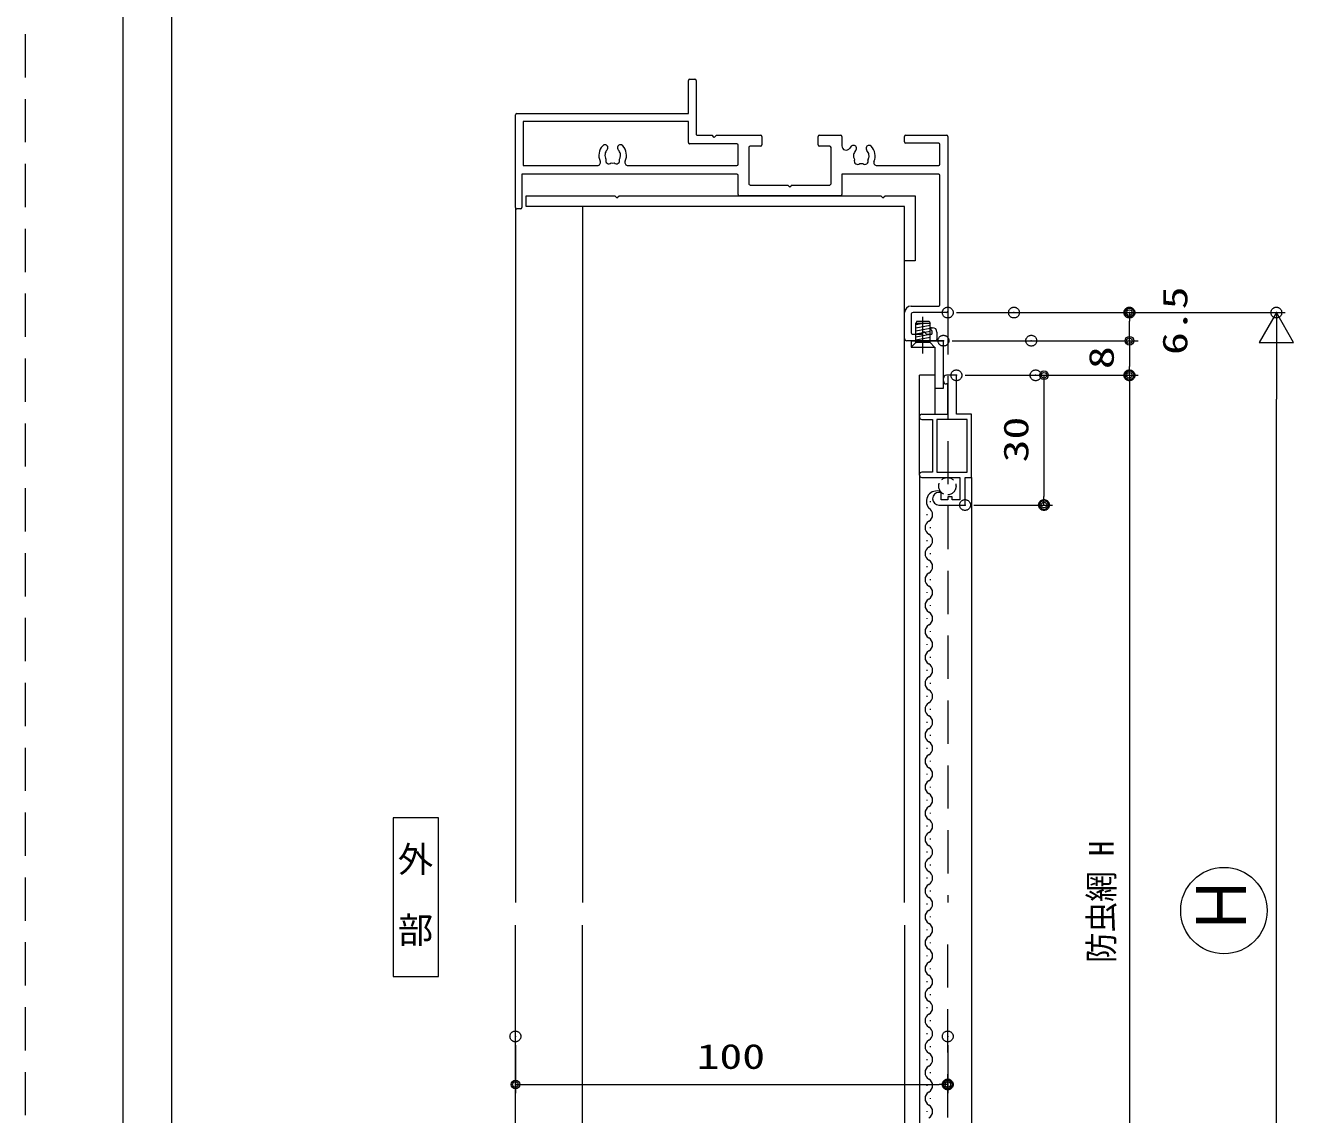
# Model space of a CAD drawing. Units: millimetres, scale not verified. Extents: x -1169 to 0, y -818 to 818.
# Drawn here: x -1169 to -873.2, y -577.9 to -326.1 of the extents above; entities that cross this region are included whole.
import ezdxf
from ezdxf.enums import TextEntityAlignment as Align

# ---------------------------------------------------------------- set-up
doc = ezdxf.new("R2010")
doc.units = ezdxf.units.MM
doc.header["$LTSCALE"] = 5
doc.header["$PDMODE"] = 32
doc.header["$PDSIZE"] = 2.5
for name, pattern in [('CHAIN2', [12, 9, -1, 1, -1]), ('DASHED2', [3, 2, -1]), ('DASHED3', [4, 3, -1]), ('LONG_DOUBLE_CHAIN', [21.8, 18, -1, 0.6, -0.6, 0.6, -1])]:
    doc.linetypes.add(name, pattern=pattern)
for name, color, linetype, lineweight in [('0-0_KATAZAI', 7, 'DASHED2', 9), ('0-1_0', 7, 'Continuous', 9), ('0-2__0-0_', 4, 'Continuous', 9), ('0-3_USERZ', 2, 'Continuous', 9), ('0-4_YSS_ZEN', 6, 'Continuous', 9), ('0-5_Defpoints', 7, 'DASHED2', 9), ('0-7_USER1', 4, 'Continuous', 9), ('0-8__0-7_', 7, 'Continuous', 9), ('0-9_SUNPOU', 3, 'Continuous', 9)]:
    doc.layers.add(name, color=color, linetype=linetype, lineweight=lineweight)
doc.styles.add('@ＭＳ ゴシック', font='')
doc.styles.add('ＭＳ ゴシック', font='')
doc.styles.get('@ＭＳ ゴシック').set_extended_font_data('@MS Gothic')
doc.styles.get('ＭＳ ゴシック').set_extended_font_data('MS Gothic')

# ---------------------------------------------------------------- blocks, each defined once
blk = doc.blocks.new('WAKU-U')
at = {"layer": '0-1_0'}
for p, q in [((-148.52, 0), (53.5, 0)), ((-150.02, -48.5), (-150.02, -1.5)), ((-141.02, -10.5), (-141.02, -48.5)), ((-116.5, -9), (-139.52, -9)), ((-115, -82.08), (-115, -10.5)), ((46, -9), (-103.5, -9)), ((47.5, -42.5), (47.5, -10.5)), ((55, -1.5), (55, -40)), ((77.5, -12.5), (86, -12.5)), ((87.5, -14), (87.5, -47.5)), ((72.5, -18.75), (72.5, -17.5)), ((75.34, -18.89), (74.66, -19.61)), ((76.25, -18.5), (80, -18.5)), ((57.5, -42.5), (77.5, -42.5)), ((-142.52, -50), (-148.52, -50)), ((85, -50), (55, -50)), ((-136.59, -94), (-136.54, -94)), ((-136.59, -106), (-136.54, -106)), ((-150.02, -148.5), (-150.02, -123.99)), ((-148.52, -122.49), (-137.82, -122.49)), ((-80, -123.99), (-80, -241)), ((-137.52, -136.49), (-137.52, -148.5)), ((-94, -134.99), (-136.02, -134.99)), ((-92.5, -180), (-92.5, -136.49)), ((-139.02, -150), (-148.52, -150)), ((-92.5, -228.5), (-92.5, -184.99)), ((-150.02, -267.5), (-150.02, -216.5)), ((-148.52, -215), (-139.02, -215)), ((-137.52, -216.5), (-137.52, -228.5)), ((-136.02, -230), (-94, -230)), ((-140.02, -244), (-140.02, -298.5)), ((-116.5, -242.5), (-138.52, -242.5)), ((-115, -369.88), (-115, -244)), ((-105, -244), (-105, -317.5)), ((-81.5, -242.5), (-103.5, -242.5)), ((-150.02, -289.5), (-150.02, -272.49)), ((-215.02, -298.5), (-215.02, -292.5)), ((-213.52, -291), (-151.52, -291)), ((-137.24, -381.5), (-137.19, -381.5)), ((-125.87, -378.55), (-126.44, -378.29)), ((-137.24, -393.5), (-137.19, -393.5)), ((-66.5, -500), (-173.52, -500)), ((-65, -494), (-65, -498.5))]:
    blk.add_line(p, q, dxfattribs=at)
for points in [[(-105, -10.5), (-105, -122.49), (-81.5, -122.49)], [(80, -40), (80, -30.5), (77, -27.5), (80, -24.5), (80, -18.5)], [(-125.22, -91.05), (-125.79, -90.79), (-127.76, -91.14)], [(-175.02, -498.5), (-175.02, -300), (-213.52, -300)], [(-141.52, -300), (-166.02, -300), (-166.02, -491), (-115, -491), (-115, -405.12)], [(-105, -317.5), (-105, -492.5), (-66.5, -492.5)], [(-125.87, -378.55), (-126.44, -378.29), (-128.41, -378.64)]]:
    blk.add_lwpolyline(points, dxfattribs=at)
for centre, radius, start, end in [((-148.52, -1.5), 1.5, 90, 180), ((53.5, -1.5), 1.5, 360, 90), ((-139.52, -10.5), 1.5, 90, 180), ((-116.5, -10.5), 1.5, 0, 90), ((-103.5, -10.5), 1.5, 90, 180), ((46, -10.5), 1.5, 0, 90), ((77.5, -17.5), 5, 90, 180), ((86, -14), 1.5, 0, 90), ((73.75, -18.75), 1.25, 180, 316.39718), ((76.25, -19.75), 1.25, 90, 136.39718), ((55, -42.5), 7.5, 180, 270), ((57.5, -40), 2.5, 180, 270), ((77.5, -40), 2.5, 270, 0), ((-148.52, -48.5), 1.5, 180, 270), ((-142.52, -48.5), 1.5, 270, 0), ((85, -47.5), 2.5, 270, 0), ((-134.84, -90.97), 3.5, 133.7398, 240), ((-126.2, -100), 16, 66.74202, 133.7398), ((-118.5, -82.08), 3.5, 246.74202, 0), ((-134.84, -90.97), 3.5, 240, 313.7398), ((-126.2, -100), 9, 100, 133.7398), ((-126.2, -100), 9, 59.14685, 83.7398), ((-120.06, -95.7), 3.75, 315.95278, 114.04722), ((-120.06, -104.3), 3.75, 245.95278, 44.04722), ((-126.2, -100), 9, 349.14685, 10.85315), ((-134.84, -109.03), 3.5, 120, 226.2602), ((-137.82, -117.49), 5, 270, 56.39324), ((-126.2, -100), 16, 226.2602, 236.39324), ((-134.84, -109.03), 3.5, 46.2602, 120), ((-126.2, -100), 9, 226.2602, 260), ((-126.2, -100), 9, 260, 300.85315), ((-148.52, -123.99), 1.5, 90, 180), ((-81.5, -123.99), 1.5, 0, 90), ((-136.02, -136.49), 1.5, 90, 180), ((-94, -136.49), 1.5, 0, 90), ((-148.52, -148.5), 1.5, 180, 270), ((-139.02, -148.5), 1.5, 270, 0), ((-148.52, -216.5), 1.5, 90, 180), ((-139.02, -216.5), 1.5, 0, 90), ((-136.02, -228.5), 1.5, 180, 270), ((-94, -228.5), 1.5, 270, 0), ((-138.52, -244), 1.5, 90, 180), ((-116.5, -244), 1.5, 0, 90), ((-103.5, -244), 1.5, 90, 180), ((-81.5, -241), 1.5, 270, 0), ((-213.52, -292.5), 1.5, 90, 180), ((-151.52, -289.5), 1.5, 270, 0), ((-213.52, -298.5), 1.5, 180, 270), ((-141.52, -298.5), 1.5, 270, 360), ((-135.49, -378.47), 3.5, 133.7398, 240), ((-126.85, -387.5), 16, 64.64629, 133.7398), ((-135.49, -378.47), 3.5, 240, 313.7398), ((-126.85, -387.5), 9, 100, 133.7398), ((-126.85, -387.5), 9, 59.14685, 83.7398), ((-120.71, -383.2), 3.75, 315.95278, 114.04722), ((-118.5, -369.88), 3.5, 244.64629, 0), ((-135.49, -396.53), 3.5, 120, 226.2602), ((-126.85, -387.5), 16, 226.2602, 295.35371), ((-135.49, -396.53), 3.5, 46.2602, 120), ((-126.85, -387.5), 9, 226.2602, 260), ((-126.85, -387.5), 9, 260, 300.85315), ((-120.71, -391.8), 3.75, 245.95278, 44.04722), ((-126.85, -387.5), 9, 349.14685, 10.85315), ((-118.5, -405.12), 3.5, 360, 115.35371), ((-173.52, -498.5), 1.5, 180, 270), ((-66.5, -494), 1.5, 0, 90), ((-66.5, -498.5), 1.5, 270, 0)]:
    blk.add_arc(centre, radius, start, end, dxfattribs=at)
at = {"layer": '0-2__0-0_', "color": 7}
for points in [[(-92.5, -180), (-90, -182.49), (-92.5, -184.99)], [(-150.02, -267.5), (-147.52, -269.99), (-150.02, -272.49)]]:
    blk.add_lwpolyline(points, dxfattribs=at)
blk = doc.blocks.new('DOT1')
at = {"layer": '0-1_0'}
blk.add_line((0, 0), (-5, 0), dxfattribs=at)
for radius in [2.5, 1.62]:
    blk.add_circle((0, 0), radius, dxfattribs=at)
blk = doc.blocks.new('ALW1')
at = {"layer": '0-1_0'}
blk.add_line((0, 0), (-5, 0), dxfattribs=at)
blk.add_lwpolyline([(-1.732, -1), (0, 0), (-1.732, 1)], close=True, dxfattribs=at)
blk = doc.blocks.new('AT-UL')
at = {"layer": '0-0_KATAZAI', "linetype": 'Continuous'}
blk.add_lwpolyline([(0, -40), (2.5, -37.5), (0, -35), (0, 0), (75, 0), (75, -12.5), (12.5, -12.5), (12.5, -450), (0, -450), (0, -347.5), (2.5, -345), (0, -342.5), (0, -40), (2.5, -37.5), (0, -35)], dxfattribs=at)
blk = doc.blocks.new('GAIBU_H')
at = {"layer": '0-7_USER1'}
blk.add_lwpolyline([(-26.1, -91.6), (26.1, -91.6), (26.1, 91.6), (-26.1, 91.6)], close=True, dxfattribs=at)
at = {"layer": '0-7_USER1', "style": '@ＭＳ ゴシック'}
blk.add_text('外\u3000部', height=29.95, rotation=270, dxfattribs=at).set_placement((-24.93, 64.6), align=Align.BOTTOM_LEFT)
blk = doc.blocks.new('AMI-WAKU-1-2')
at = {"layer": '0-2__0-0_', "color": 7}
blk.add_line((-32.5, 38.5), (-32.5, 41.5), dxfattribs=at)
for points in [[(-37.75, -105), (-37.75, -105), (-7.5, -105), (-7.5, -73), (0, -73), (0, 0), (-17.5, 0), (-17.5, 45), (-29, 45), (-29, 45)], [(-57.5, 0), (-27.5, 0), (-27.5, 35), (-29, 35), (-29, 35)], [(-57.5, -6), (-57.5, -6), (-45, -6), (-45, -67), (-57.5, -67), (-57.5, -67)], [(-57.5, -73), (-57.5, -73), (-13.5, -73), (-13.5, -99), (-22.5, -99), (-22.5, -95.5), (-27.5, -95.5), (-27.5, -99), (-35, -99), (-35, -90.5), (-37.75, -90.5), (-37.75, -90.5)]]:
    blk.add_lwpolyline(points, dxfattribs=at)
blk.add_lwpolyline([(-40, -67), (-5, -67), (-5, -6), (-40, -6)], close=True, dxfattribs=at)
for centre, radius, start, end in [((-29, 41.5), 3.5, 90, 180), ((-29, 38.5), 3.5, 180, 270), ((-57.5, -2.5), 2.5, 90, 180), ((-57.5, -3.5), 2.5, 180, 270), ((-57.5, -69.5), 2.5, 90, 180), ((-57.5, -70.5), 2.5, 180, 270), ((-37.75, -97.75), 7.25, 90, 270)]:
    blk.add_arc(centre, radius, start, end, dxfattribs=at)
blk = doc.blocks.new('BT-H-1')
at = {"layer": '0-2__0-0_', "linetype": 'LONG_DOUBLE_CHAIN'}
for p, q in [((-30.93, 22.61), (-31.96, 20.11)), ((-31.96, 20.11), (-15.46, 20.11)), ((-31.96, -2.25), (-31.96, 20.11)), ((-31.96, 18.55), (-23.08, 20.11)), ((-31.96, 15.04), (-15.46, 17.96)), ((-30.93, 22.61), (-16.46, 22.61)), ((-16.46, 22.61), (-15.46, 20.11)), ((-15.46, -2.25), (-15.46, 20.11)), ((-31.96, 11.55), (-15.46, 14.46)), ((-31.96, 8.05), (-15.46, 10.96)), ((-31.96, 4.55), (-15.46, 7.46)), ((-31.96, 1.05), (-15.46, 3.96)), ((-30.79, -2.25), (-15.46, 0.46)), ((-15.46, -2.25), (-31.96, -2.25))]:
    blk.add_line(p, q, dxfattribs=at)
at = {"layer": '0-2__0-0_', "linetype": 'CHAIN2'}
blk.add_line((-23.71, -14.65), (-23.71, 27.53), dxfattribs=at)
at = {"layer": '0-2__0-0_', "color": 2}
for p, q in [((-37.5, 0), (0, 0)), ((-27.5, -155.5), (-27.5, -40)), ((-10, -40), (-27.5, -40)), ((-10, -40), (-10, -85)), ((-27.5, -155.5), (-27.5, -1275.49)), ((32.5, -158), (32.5, -1230.49))]:
    blk.add_line(p, q, dxfattribs=at)
at = {"layer": '0-2__0-0_', "color": 7}
blk.add_lwpolyline([(-10, -7.5), (-10, -55), (0, -55), (0, 0), (-37.5, 0), (-37.5, -7.5)], close=True, dxfattribs=at)
at = {"layer": '0-2__0-0_', "linetype": 'LONG_DOUBLE_CHAIN'}
blk.add_lwpolyline([(-31.96, -2.25), (-37.21, -7.5), (-10.21, -7.5), (-15.46, -2.25)], dxfattribs=at)
at = {"layer": '0-2__0-0_', "color": 7, "linetype": 'DASHED3'}
blk.add_circle((4.57, -168.23), 10, dxfattribs=at)
at = {"layer": '0-3_USERZ'}
for p, q in [((-15, -186.7), (-15, -185.7)), ((-18.8, -201.7), (-18.8, -200.7)), ((-15, -216.7), (-15, -215.7)), ((-18.8, -231.7), (-18.8, -230.7)), ((-15, -246.7), (-15, -245.7)), ((-18.8, -261.7), (-18.8, -260.7)), ((-15, -276.7), (-15, -275.7)), ((-18.8, -291.7), (-18.8, -290.7)), ((-15, -306.7), (-15, -305.7)), ((-18.8, -321.7), (-18.8, -320.7)), ((-15, -336.7), (-15, -335.7)), ((-18.8, -351.7), (-18.8, -350.7)), ((-15, -366.7), (-15, -365.7)), ((-18.8, -381.7), (-18.8, -380.7)), ((-15, -396.7), (-15, -395.7)), ((-18.8, -411.7), (-18.8, -410.7)), ((-15, -426.7), (-15, -425.7)), ((-18.8, -441.7), (-18.8, -440.7)), ((-15, -456.7), (-15, -455.7)), ((-18.8, -471.7), (-18.8, -470.7)), ((-15, -486.7), (-15, -485.7)), ((-18.8, -501.7), (-18.8, -500.7)), ((-15, -516.7), (-15, -515.7)), ((-18.8, -531.7), (-18.8, -530.7)), ((-15, -546.7), (-15, -545.7)), ((-18.8, -561.7), (-18.8, -560.7)), ((-15, -576.7), (-15, -575.7)), ((-18.8, -591.7), (-18.8, -590.7)), ((-15, -606.7), (-15, -605.7)), ((-18.8, -621.7), (-18.8, -620.7)), ((-15, -636.7), (-15, -635.7)), ((-18.8, -651.7), (-18.8, -650.7)), ((-15, -666.7), (-15, -665.7)), ((-18.8, -681.7), (-18.8, -680.7)), ((-15, -696.7), (-15, -695.7)), ((-18.8, -711.7), (-18.8, -710.7)), ((-15, -726.7), (-15, -725.7)), ((-18.8, -741.7), (-18.8, -740.7)), ((-15, -756.7), (-15, -755.7)), ((-18.8, -771.7), (-18.8, -770.7)), ((-15, -786.7), (-15, -785.7)), ((-18.8, -801.7), (-18.8, -800.7)), ((-15, -816.7), (-15, -815.7)), ((-18.8, -831.7), (-18.8, -830.7)), ((-15, -846.7), (-15, -845.7)), ((-18.8, -861.7), (-18.8, -860.7)), ((-15, -876.7), (-15, -875.7)), ((-18.8, -891.7), (-18.8, -890.7))]:
    blk.add_line(p, q, dxfattribs=at)
for centre, radius, start, end in [((-7.62, -185.87), 12.14, 68.38428, 220.14564), ((-21.09, -201.2), 8.59, 299.20254, 60.79746), ((-12.71, -216.2), 8.59, 119.20254, 240.79746), ((-21.09, -231.2), 8.59, 299.20254, 60.79746), ((-12.71, -246.2), 8.59, 119.20254, 240.79746), ((-21.09, -261.2), 8.59, 299.20254, 60.79746), ((-12.71, -276.2), 8.59, 119.20254, 240.79746), ((-21.09, -291.2), 8.59, 299.20254, 60.79746), ((-12.71, -306.2), 8.59, 119.20254, 240.79746), ((-21.09, -321.2), 8.59, 299.20254, 60.79746), ((-12.71, -336.2), 8.59, 119.20254, 240.79746), ((-21.09, -351.2), 8.59, 299.20254, 60.79746), ((-12.71, -366.2), 8.59, 119.20254, 240.79746), ((-21.09, -381.2), 8.59, 299.20254, 60.79746), ((-12.71, -396.2), 8.59, 119.20254, 240.79746), ((-21.09, -411.2), 8.59, 299.20254, 60.79746), ((-12.71, -426.2), 8.59, 119.20254, 240.79746), ((-21.09, -441.2), 8.59, 299.20254, 60.79746), ((-12.71, -456.2), 8.59, 119.20254, 240.79746), ((-21.09, -471.2), 8.59, 299.20254, 60.79746), ((-12.71, -486.2), 8.59, 119.20254, 240.79746), ((-21.09, -501.2), 8.59, 299.20254, 60.79746), ((-12.71, -516.2), 8.59, 119.20254, 240.79746), ((-21.09, -531.2), 8.59, 299.20254, 60.79746), ((-12.71, -546.2), 8.59, 119.20254, 240.79746), ((-21.09, -561.2), 8.59, 299.20254, 60.79746), ((-12.71, -576.2), 8.59, 119.20254, 240.79746), ((-21.09, -591.2), 8.59, 299.20254, 60.79746), ((-12.71, -606.2), 8.59, 119.20254, 240.79746), ((-21.09, -621.2), 8.59, 299.20254, 60.79746), ((-12.71, -636.2), 8.59, 119.20254, 240.79746), ((-21.09, -651.2), 8.59, 299.20254, 60.79746), ((-12.71, -666.2), 8.59, 119.20254, 240.79746), ((-21.09, -681.2), 8.59, 299.20254, 60.79746), ((-12.71, -696.2), 8.59, 119.20254, 240.79746), ((-21.09, -711.2), 8.59, 299.20254, 60.79746), ((-12.71, -726.2), 8.59, 119.20254, 240.79746), ((-21.09, -741.2), 8.59, 299.20254, 60.79746), ((-12.71, -756.2), 8.59, 119.20254, 240.79746), ((-21.09, -771.2), 8.59, 299.20254, 60.79746), ((-12.71, -786.2), 8.59, 119.20254, 240.79746), ((-21.09, -801.2), 8.59, 299.20254, 60.79746), ((-12.71, -816.2), 8.59, 119.20254, 240.79746), ((-21.09, -831.2), 8.59, 299.20254, 60.79746), ((-12.71, -846.2), 8.59, 119.20254, 240.79746), ((-21.09, -861.2), 8.59, 299.20254, 60.79746), ((-12.71, -876.2), 8.59, 119.20254, 240.79746), ((-21.09, -891.2), 8.59, 299.20254, 60.79746)]:
    blk.add_arc(centre, radius, start, end, dxfattribs=at)
blk.add_blockref('AMI-WAKU-1-2', (32.5, -85), dxfattribs=at)

msp = doc.modelspace()

# ---------------------------------------------------------------- linework, layer by layer
at = {"layer": '0-3_USERZ', "color": 3}
for p, q in [((-1055.713, -368.179), (-1055.713, -528.925)), ((-938.4, -392.479), (-911.698, -392.479)), ((-913.698, -396.979), (-913.698, -394.479)), ((-954.713, -398.979), (-911.698, -398.979)), ((-951.713, -406.979), (-931.457, -406.979)), ((-933.457, -408.979), (-933.457, -434.979)), ((-949.713, -436.979), (-931.457, -436.979)), ((-1055.713, -733.577), (-1055.713, -534.098)), ((-1055.713, -561.858), (-1055.713, -572.974)), ((-955.713, -561.858), (-955.713, -572.974)), ((-1053.713, -570.974), (-957.713, -570.974))]:
    msp.add_line(p, q, dxfattribs=at)
at = {"layer": '0-3_USERZ', "color": 3, "linetype": 'DASHED2'}
for p, q in [((-955.713, -392.179), (-955.713, -528.925)), ((-955.713, -668.577), (-955.713, -534.098))]:
    msp.add_line(p, q, dxfattribs=at)
at = {"layer": '0-3_USERZ', "color": 7}
msp.add_lwpolyline([(-1135.26, -802.288), (-584.5, -802.288), (-584.5, -285.763), (-1135.26, -285.763)], close=True, dxfattribs=at)
at = {"layer": '0-3_USERZ', "color": 3}
for points in [[(-965.713, -528.925), (-965.713, -367.979), (-1040.213, -367.979), (-1040.213, -528.925)], [(-965.713, -534.098), (-965.713, -701.077), (-1040.213, -701.077), (-1040.213, -534.098)]]:
    msp.add_lwpolyline(points, dxfattribs=at)
at = {"layer": '0-4_YSS_ZEN'}
for p, q in [((-953.713, -392.479), (-877.712, -392.479)), ((-879.712, -648.577), (-879.712, -412.479))]:
    msp.add_line(p, q, dxfattribs=at)
at = {"layer": '0-5_Defpoints', "color": 1}
msp.add_lwpolyline([(0, -818.1), (-1169, -818.1), (-1169, 818.1), (0, 818.1)], close=True, dxfattribs=at)
at = {"layer": '0-5_Defpoints', "color": 1, "linetype": 'Continuous'}
msp.add_lwpolyline([(-22.5, -818.1), (-22.5, 763.1), (-1146.5, 763.1), (-1146.5, -818.1)], close=True, dxfattribs=at)
at = {"layer": '0-5_Defpoints'}
for p in [(-955.713, -392.479), (-940.4, -392.479), (-913.698, -392.479), (-879.712, -392.479), (-956.713, -398.979), (-936.4, -398.979), (-953.713, -406.979), (-935.399, -406.979), (-913.698, -406.979), (-951.713, -436.979), (-933.457, -436.979), (-1055.713, -559.858), (-955.713, -559.858), (-955.713, -570.974)]:
    msp.add_point(p, dxfattribs=at)
at = {"layer": '0-8__0-7_'}
msp.add_circle((-891.841, -530.759), 10, dxfattribs=at)
at = {"layer": '0-9_SUNPOU'}
for p, q in [((-934.4, -398.979), (-911.698, -398.979)), ((-913.698, -400.979), (-913.698, -404.979)), ((-951.713, -406.979), (-911.698, -406.979)), ((-933.399, -406.979), (-911.698, -406.979)), ((-913.698, -408.979), (-913.698, -652.077))]:
    msp.add_line(p, q, dxfattribs=at)

# ---------------------------------------------------------------- block references
at = {"layer": '0-0_KATAZAI', "xscale": 0.2, "yscale": 0.2, "rotation": 270}
msp.add_blockref('WAKU-U', (-955.713, -381.479), dxfattribs=at)
at = {"layer": '0-3_USERZ'}
for name, p, xscale, yscale, rotation in [('AT-UL', (-963.213, -365.479), 0.2, 0.2, 270), ('DOT1', (-913.698, -392.479), 0.4, 0.4, 90), ('DOT1', (-913.698, -398.979), 0.4, 0.4, 270), ('DOT1', (-933.457, -406.979), 0.4, 0.4, 90), ('DOT1', (-933.457, -436.979), 0.4, 0.4, 270), ('DOT1', (-1055.713, -570.974), 0.4, 0.4, 180)]:
    msp.add_blockref(name, p, dxfattribs=dict(at, xscale=xscale, yscale=yscale, rotation=rotation))
at = {"layer": '0-3_USERZ', "xscale": 0.4, "yscale": 0.4}
msp.add_blockref('DOT1', (-955.713, -570.974), dxfattribs=at)
at = {"layer": '0-4_YSS_ZEN', "xscale": 4, "yscale": 4, "rotation": 90}
msp.add_blockref('ALW1', (-879.712, -392.479), dxfattribs=at)
at = {"layer": '0-7_USER1', "xscale": 0.2, "yscale": 0.2}
msp.add_blockref('GAIBU_H', (-1078.726, -527.65), dxfattribs=at)
at = {"layer": '0-9_SUNPOU', "xscale": 0.2, "yscale": 0.2}
msp.add_blockref('BT-H-1', (-956.713, -398.979), dxfattribs=at)
at = {"layer": '0-9_SUNPOU', "xscale": 0.4, "yscale": 0.4}
for p, rotation in [((-913.698, -398.979), 90), ((-913.698, -406.979), 270), ((-913.698, -406.979), 90)]:
    msp.add_blockref('DOT1', p, dxfattribs=dict(at, rotation=rotation))

# ---------------------------------------------------------------- texts
at = {"layer": '0-3_USERZ', "color": 3, "style": 'ＭＳ ゴシック', "width": 1.35}
for s, p in [('6.5', (-898.573, -402.286)), ('30', (-935.347, -427.121))]:
    msp.add_text(s, height=5.755, rotation=90, dxfattribs=at).set_placement(p, align=Align.BOTTOM_LEFT)
msp.add_text('100', height=5.755, dxfattribs=at).set_placement((-1013.813, -569.085), align=Align.BOTTOM_LEFT)
at = {"layer": '0-8__0-7_', "style": 'ＭＳ ゴシック', "width": 0.9}
msp.add_text('Ｈ', height=11.55, rotation=90, dxfattribs=at).set_placement((-883.233, -536.605), align=Align.BOTTOM_LEFT)
at = {"layer": '0-9_SUNPOU', "style": 'ＭＳ ゴシック'}
for s, width, p in [('8', 1.35, (-915.588, -405.55)), ('防虫網 H', 0.9, (-915.588, -542.871))]:
    msp.add_text(s, height=5.755, rotation=90, dxfattribs=dict(at, width=width)).set_placement(p, align=Align.BOTTOM_LEFT)

doc.saveas('drawing.dxf')
